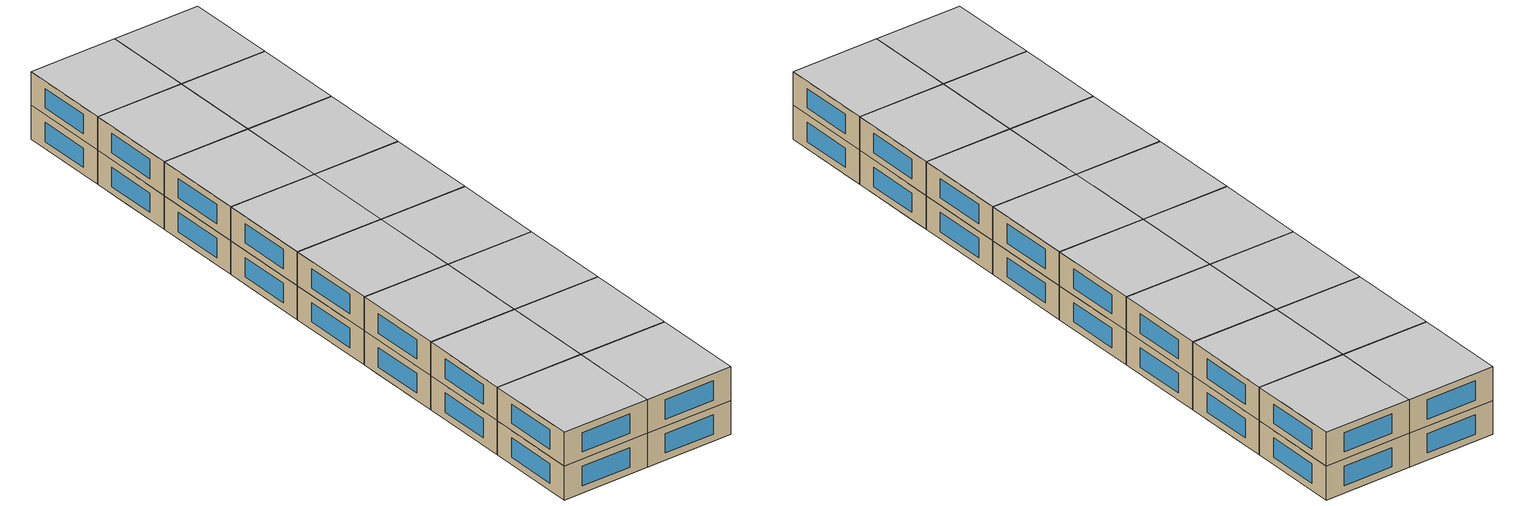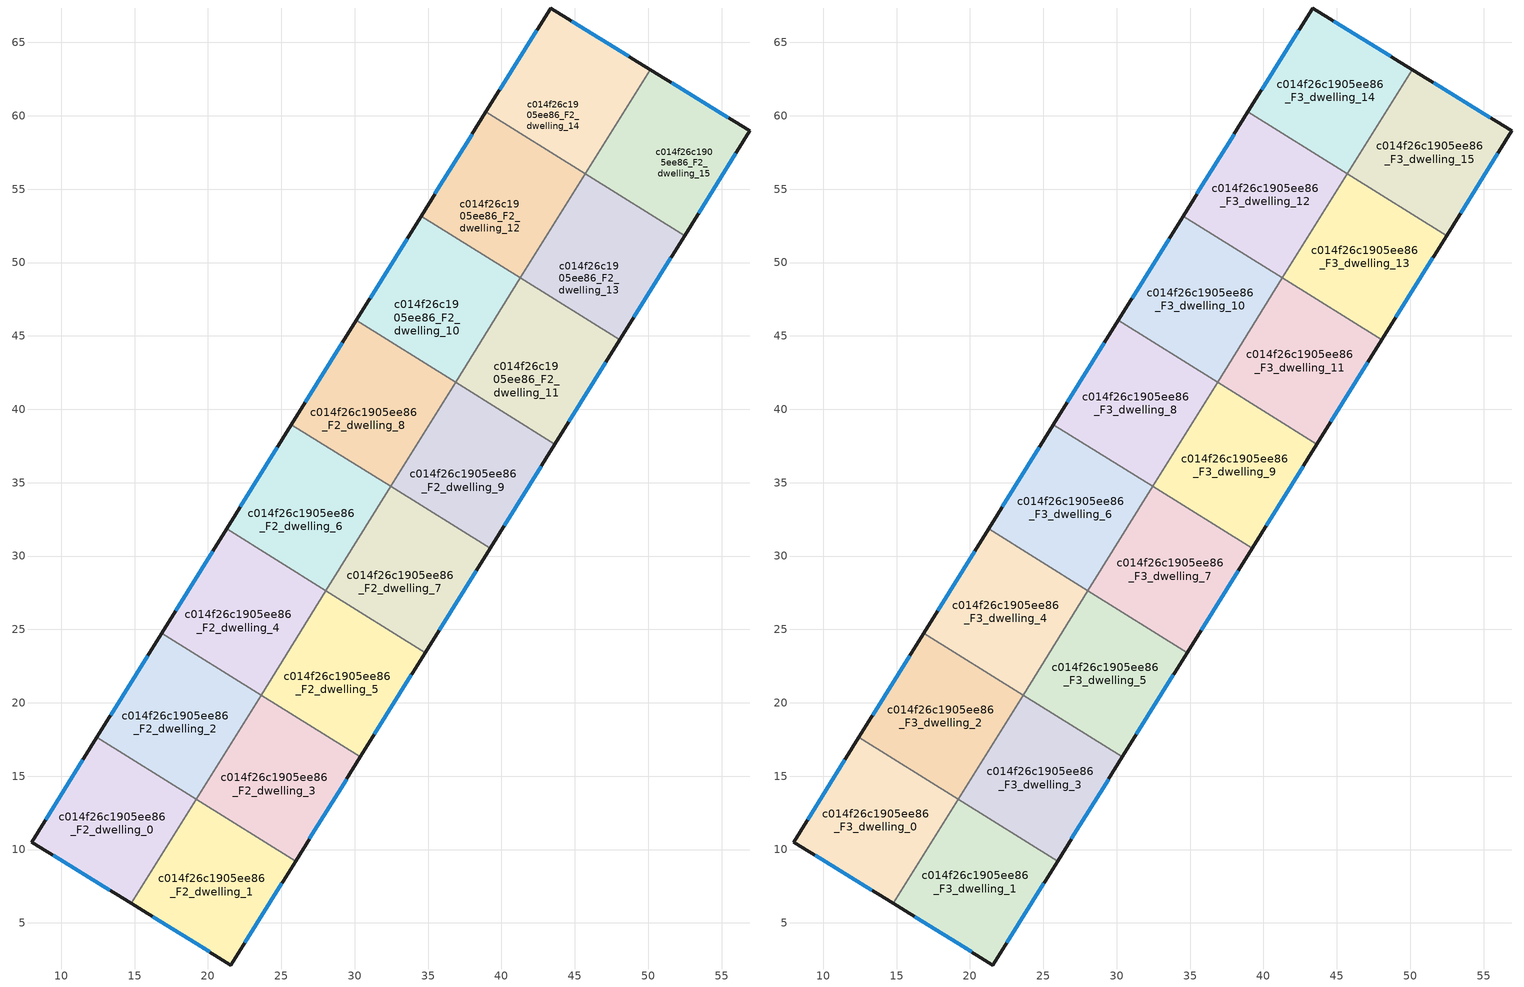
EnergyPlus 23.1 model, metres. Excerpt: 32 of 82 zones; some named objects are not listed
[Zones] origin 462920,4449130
c014f26c1905ee86_F2_dwelling_0
 floor to c014f26c1905ee86_F1_dwelling_0 (EU_floor_Construction): 18.93,13.01 14.77,6.33 7.99,10.51 12.17,17.22 z6
 floor to c014f26c1905ee86_F1_dwelling_2 (EU_floor_Construction): 19.19,13.43 18.93,13.01 12.17,17.22 12.43,17.64 z6
 wall outside (EU_wall_Construction): 12.43,17.64 7.99,10.51 14.77,6.33 z6:9
 wall to c014f26c1905ee86_F2_dwelling_1 (EU_wall_Construction): 14.77,6.33 19.19,13.43 z6:9
 wall to c014f26c1905ee86_F2_dwelling_2 (EU_wall_Construction): 19.19,13.43 12.43,17.64 z6:9
 window (EU_Window_Construction): 9.44,9.61 13.32,7.22 / 11.48,16.11 8.94,12.04 z6.64:8.36
c014f26c1905ee86_F2_dwelling_1
 floor to c014f26c1905ee86_F1_dwelling_1 (EU_floor_Construction): 25.71,8.79 21.56,2.13 14.77,6.33 18.93,13.01 z6
 floor to c014f26c1905ee86_F1_dwelling_3 (EU_floor_Construction): 25.97,9.21 25.71,8.79 18.94,13.01 19.2,13.42 z6
 wall outside (EU_wall_Construction): 14.77,6.33 21.56,2.13 25.97,9.21 z6:9
 wall to c014f26c1905ee86_F2_dwelling_3 (EU_wall_Construction): 25.97,9.21 19.2,13.42 z6:9
 wall to c014f26c1905ee86_F2_dwelling_2 (EU_wall_Construction): 19.2,13.43 19.19,13.43 z6:9
 window (EU_Window_Construction): 16.22,5.43 20.11,3.03 / 22.51,3.65 25.03,7.7 z6.64:8.36
c014f26c1905ee86_F2_dwelling_10
 floor to c014f26c1905ee86_F1_dwelling_12 (EU_floor_Construction): 41.3,48.95 39.74,46.44 32.97,50.65 34.53,53.16 z6
 floor adiabatic (EU_floor_Construction): 41.3,48.95 36.88,41.84 30.11,46.05 32.97,50.65 39.74,46.44 z6
 wall outside (EU_wall_Construction): 34.53,53.16 30.11,46.05 z6:9
 wall to c014f26c1905ee86_F2_dwelling_8 (EU_wall_Construction): 30.11,46.05 36.88,41.84 z6:9
 wall to c014f26c1905ee86_F2_dwelling_12 (EU_wall_Construction): 41.3,48.95 34.53,53.16 z6:9
 wall to c014f26c1905ee86_F2_dwelling_11 (EU_wall_Construction): 36.88,41.84 41.3,48.95 z6:9
 window (EU_Window_Construction): 33.58,51.64 31.05,47.58 z6.64:8.36
c014f26c1905ee86_F2_dwelling_11
 floor to c014f26c1905ee86_F1_dwelling_11 (EU_floor_Construction): 46.51,42.23 43.65,37.63 36.88,41.84 39.74,46.44 z6
 floor to c014f26c1905ee86_F1_dwelling_13 (EU_floor_Construction): 48.07,44.73 46.51,42.23 39.74,46.44 41.3,48.95 z6
 wall outside (EU_wall_Construction): 43.65,37.63 48.07,44.73 z6:9
 wall to c014f26c1905ee86_F2_dwelling_9 (EU_wall_Construction): 36.88,41.84 43.65,37.63 z6:9
 wall to c014f26c1905ee86_F2_dwelling_13 (EU_wall_Construction): 48.07,44.73 41.3,48.95 z6:9
 window (EU_Window_Construction): 44.59,39.15 47.12,43.21 z6.64:8.36
c014f26c1905ee86_F2_dwelling_12
 floor to c014f26c1905ee86_F1_dwelling_12 (EU_floor_Construction): 43.9,53.13 41.3,48.95 34.53,53.16 37.13,57.34 z6
 floor to c014f26c1905ee86_F1_dwelling_14 (EU_floor_Construction): 45.72,56.05 43.9,53.13 37.13,57.34 38.95,60.26 z6
 wall outside (EU_wall_Construction): 38.95,60.26 34.53,53.16 z6:9
 wall to c014f26c1905ee86_F2_dwelling_13 (EU_wall_Construction): 41.3,48.95 45.72,56.05 z6:9
 wall to c014f26c1905ee86_F2_dwelling_14 (EU_wall_Construction): 45.72,56.05 38.95,60.26 z6:9
 window (EU_Window_Construction): 38,58.74 35.47,54.68 z6.64:8.36
c014f26c1905ee86_F2_dwelling_13
 floor to c014f26c1905ee86_F1_dwelling_13 (EU_floor_Construction): 50.67,48.91 48.07,44.73 41.3,48.95 43.9,53.12 z6
 floor to c014f26c1905ee86_F1_dwelling_15 (EU_floor_Construction): 47.98,54.64 46.16,51.72 43.9,53.12 45.72,56.05 45.73,56.04 z6
 floor to c014f26c1905ee86_F1_dwelling_16 (EU_floor_Construction): 52.49,51.84 50.67,48.91 46.16,51.72 47.98,54.64 z6
 wall outside (EU_wall_Construction): 48.07,44.73 52.49,51.84 z6:9
 wall to c014f26c1905ee86_F2_dwelling_15 (EU_wall_Construction): 52.49,51.84 45.73,56.04 z6:9
 wall to c014f26c1905ee86_F2_dwelling_14 (EU_wall_Construction): 45.73,56.04 45.72,56.05 z6:9
 window (EU_Window_Construction): 49.01,46.26 51.54,50.32 z6.64:8.36
c014f26c1905ee86_F2_dwelling_14
 floor to c014f26c1905ee86_F1_dwelling_15 (EU_floor_Construction): 50.15,63.15 45.73,56.04 45.72,56.05 48.06,59.81 41.28,64.02 43.35,67.34 z6
 floor adiabatic (EU_floor_Construction): 48.06,59.81 45.72,56.05 45.73,56.04 38.95,60.26 41.28,64.02 z6
 wall outside (EU_wall_Construction): 50.15,63.15 43.35,67.34 38.95,60.26 z6:9
 wall to c014f26c1905ee86_F2_dwelling_15 (EU_wall_Construction): 45.73,56.04 50.15,63.15 z6:9
 window (EU_Window_Construction): 48.69,64.05 44.81,66.45 / 42.41,65.83 39.89,61.78 z6.64:8.36
c014f26c1905ee86_F2_dwelling_15
 floor to c014f26c1905ee86_F1_dwelling_15 (EU_floor_Construction): 52.4,61.75 47.98,54.64 45.73,56.04 50.15,63.15 z6
 floor to c014f26c1905ee86_F1_dwelling_16 (EU_floor_Construction): 56.92,58.96 52.49,51.84 47.98,54.64 52.4,61.75 z6
 wall outside (EU_wall_Construction): 52.49,51.84 56.92,58.96 50.15,63.15 z6:9
 window (EU_Window_Construction): 55.47,59.86 51.6,62.25 / 53.44,53.36 55.97,57.44 z6.64:8.36
c014f26c1905ee86_F2_dwelling_2
 floor to c014f26c1905ee86_F1_dwelling_2 (EU_floor_Construction): 23.1,19.69 19.2,13.42 12.43,17.64 16.33,23.91 z6
 floor to c014f26c1905ee86_F1_dwelling_4 (EU_floor_Construction): 23.62,20.53 23.1,19.69 16.33,23.91 16.85,24.74 z6
 wall outside (EU_wall_Construction): 16.85,24.74 12.43,17.64 z6:9
 wall to c014f26c1905ee86_F2_dwelling_4 (EU_wall_Construction): 23.62,20.53 16.85,24.74 z6:9
 wall to c014f26c1905ee86_F2_dwelling_3 (EU_wall_Construction): 19.2,13.42 23.62,20.53 z6:9
 window (EU_Window_Construction): 15.9,23.22 13.37,19.16 z6.64:8.36
c014f26c1905ee86_F2_dwelling_3
 floor to c014f26c1905ee86_F1_dwelling_5 (EU_floor_Construction): 30.39,16.32 29.87,15.48 23.1,19.69 23.62,20.53 z6
 floor adiabatic (EU_floor_Construction): 29.87,15.48 25.97,9.21 19.2,13.42 23.1,19.69 z6
 wall outside (EU_wall_Construction): 25.97,9.21 30.39,16.32 z6:9
 wall to c014f26c1905ee86_F2_dwelling_5 (EU_wall_Construction): 30.39,16.32 23.62,20.53 z6:9
 window (EU_Window_Construction): 26.92,10.73 29.44,14.79 z6.64:8.36
c014f26c1905ee86_F2_dwelling_4
 floor to c014f26c1905ee86_F1_dwelling_4 (EU_floor_Construction): 27.26,26.38 23.62,20.53 16.85,24.74 20.49,30.59 z6
 floor to c014f26c1905ee86_F1_dwelling_6 (EU_floor_Construction): 28.04,27.63 27.26,26.38 20.49,30.59 21.27,31.85 z6
 wall outside (EU_wall_Construction): 21.27,31.85 16.85,24.74 z6:9
 wall to c014f26c1905ee86_F2_dwelling_6 (EU_wall_Construction): 28.04,27.63 21.27,31.85 z6:9
 wall to c014f26c1905ee86_F2_dwelling_5 (EU_wall_Construction): 23.62,20.53 28.04,27.63 z6:9
 window (EU_Window_Construction): 20.32,30.32 17.79,26.26 z6.64:8.36
c014f26c1905ee86_F2_dwelling_5
 floor to c014f26c1905ee86_F1_dwelling_5 (EU_floor_Construction): 34.03,22.17 30.39,16.32 23.62,20.53 27.26,26.38 z6
 floor to c014f26c1905ee86_F1_dwelling_7 (EU_floor_Construction): 34.81,23.42 34.03,22.17 27.26,26.38 28.04,27.63 z6
 wall outside (EU_wall_Construction): 30.39,16.32 34.81,23.42 z6:9
 wall to c014f26c1905ee86_F2_dwelling_7 (EU_wall_Construction): 34.81,23.42 28.04,27.63 z6:9
 window (EU_Window_Construction): 31.34,17.84 33.86,21.9 z6.64:8.36
c014f26c1905ee86_F2_dwelling_6
 floor to c014f26c1905ee86_F1_dwelling_6 (EU_floor_Construction): 31.42,33.07 28.04,27.63 21.27,31.85 24.65,37.28 z6
 floor to c014f26c1905ee86_F1_dwelling_8 (EU_floor_Construction): 32.46,34.74 31.42,33.07 24.65,37.28 25.69,38.95 z6
 wall outside (EU_wall_Construction): 25.69,38.95 21.27,31.85 z6:9
 wall to c014f26c1905ee86_F2_dwelling_8 (EU_wall_Construction): 32.46,34.74 25.69,38.95 z6:9
 wall to c014f26c1905ee86_F2_dwelling_7 (EU_wall_Construction): 28.04,27.63 32.46,34.74 z6:9
 window (EU_Window_Construction): 24.74,37.43 22.21,33.37 z6.64:8.36
c014f26c1905ee86_F2_dwelling_7
 floor to c014f26c1905ee86_F1_dwelling_7 (EU_floor_Construction): 38.19,28.85 34.81,23.42 28.04,27.63 31.42,33.07 z6
 floor to c014f26c1905ee86_F1_dwelling_9 (EU_floor_Construction): 39.23,30.53 38.19,28.85 31.42,33.07 32.46,34.74 z6
 wall outside (EU_wall_Construction): 34.81,23.42 39.23,30.53 z6:9
 wall to c014f26c1905ee86_F2_dwelling_9 (EU_wall_Construction): 39.23,30.53 32.46,34.74 z6:9
 window (EU_Window_Construction): 35.75,24.94 38.28,29 z6.64:8.36
c014f26c1905ee86_F2_dwelling_8
 floor to c014f26c1905ee86_F1_dwelling_10 (EU_floor_Construction): 36.88,41.84 35.58,39.75 28.81,43.96 30.11,46.05 z6
 floor adiabatic (EU_floor_Construction): 35.58,39.75 32.46,34.74 25.69,38.95 28.81,43.96 z6
 wall outside (EU_wall_Construction): 30.11,46.05 25.69,38.95 z6:9
 wall to c014f26c1905ee86_F2_dwelling_9 (EU_wall_Construction): 32.46,34.74 36.88,41.84 z6:9
 window (EU_Window_Construction): 29.16,44.53 26.63,40.47 z6.64:8.36
c014f26c1905ee86_F2_dwelling_9
 floor to c014f26c1905ee86_F1_dwelling_9 (EU_floor_Construction): 42.35,35.54 39.23,30.53 32.46,34.74 35.58,39.75 z6
 floor to c014f26c1905ee86_F1_dwelling_11 (EU_floor_Construction): 43.65,37.63 42.35,35.54 35.58,39.75 36.88,41.84 z6
 wall outside (EU_wall_Construction): 39.23,30.53 43.65,37.63 z6:9
 window (EU_Window_Construction): 40.17,32.05 42.7,36.11 z6.64:8.36
c014f26c1905ee86_F3_dwelling_0
 floor to c014f26c1905ee86_F2_dwelling_0 (EU_floor_Construction): 19.19,13.43 14.77,6.33 7.99,10.51 12.43,17.64 z9
 wall outside (EU_wall_Construction): 12.43,17.64 7.99,10.51 14.77,6.33 z9:12
 wall to c014f26c1905ee86_F3_dwelling_1 (EU_wall_Construction): 14.77,6.33 19.19,13.43 z9:12
 wall to c014f26c1905ee86_F3_dwelling_2 (EU_wall_Construction): 19.19,13.43 12.43,17.64 z9:12
 window (EU_Window_Construction): 9.44,9.61 13.32,7.22 / 11.48,16.11 8.94,12.04 z9.64:11.36
 ceiling to c014f26c1905ee86_F4_dwelling_0 (EU_floor_Construction): 14.77,6.33 19.19,13.43 12.43,17.64 7.99,10.51 z12
c014f26c1905ee86_F3_dwelling_1
 floor to c014f26c1905ee86_F2_dwelling_1 (EU_floor_Construction): 25.97,9.21 21.56,2.13 14.77,6.33 19.19,13.43 z9
 wall outside (EU_wall_Construction): 14.77,6.33 21.56,2.13 25.97,9.21 z9:12
 wall to c014f26c1905ee86_F3_dwelling_3 (EU_wall_Construction): 25.97,9.21 19.2,13.42 z9:12
 wall to c014f26c1905ee86_F3_dwelling_2 (EU_wall_Construction): 19.2,13.43 19.19,13.43 z9:12
 window (EU_Window_Construction): 16.22,5.43 20.11,3.03 / 22.51,3.65 25.03,7.7 z9.64:11.36
 ceiling to c014f26c1905ee86_F4_dwelling_1 (EU_floor_Construction): 21.56,2.13 25.97,9.21 19.19,13.43 14.77,6.33 z12
c014f26c1905ee86_F3_dwelling_10
 floor to c014f26c1905ee86_F2_dwelling_10 (EU_floor_Construction): 41.3,48.95 36.88,41.84 30.11,46.05 34.53,53.16 z9
 wall outside (EU_wall_Construction): 34.53,53.16 30.11,46.05 z9:12
 wall to c014f26c1905ee86_F3_dwelling_8 (EU_wall_Construction): 30.11,46.05 36.88,41.84 z9:12
 wall to c014f26c1905ee86_F3_dwelling_12 (EU_wall_Construction): 41.3,48.95 34.53,53.16 z9:12
 wall to c014f26c1905ee86_F3_dwelling_11 (EU_wall_Construction): 36.88,41.84 41.3,48.95 z9:12
 window (EU_Window_Construction): 33.58,51.64 31.05,47.58 z9.64:11.36
 ceiling to c014f26c1905ee86_F4_dwelling_10 (EU_floor_Construction): 36.88,41.84 41.3,48.95 34.53,53.16 30.11,46.05 z12
c014f26c1905ee86_F3_dwelling_11
 floor to c014f26c1905ee86_F2_dwelling_11 (EU_floor_Construction): 48.07,44.73 43.65,37.63 36.88,41.84 41.3,48.95 z9
 wall outside (EU_wall_Construction): 43.65,37.63 48.07,44.73 z9:12
 wall to c014f26c1905ee86_F3_dwelling_9 (EU_wall_Construction): 36.88,41.84 43.65,37.63 z9:12
 wall to c014f26c1905ee86_F3_dwelling_13 (EU_wall_Construction): 48.07,44.73 41.3,48.95 z9:12
 window (EU_Window_Construction): 44.59,39.15 47.12,43.21 z9.64:11.36
 ceiling to c014f26c1905ee86_F4_dwelling_11 (EU_floor_Construction): 43.65,37.63 48.07,44.73 41.3,48.95 36.88,41.84 z12
c014f26c1905ee86_F3_dwelling_12
 floor to c014f26c1905ee86_F2_dwelling_12 (EU_floor_Construction): 45.72,56.05 41.3,48.95 34.53,53.16 38.95,60.26 z9
 wall outside (EU_wall_Construction): 38.95,60.26 34.53,53.16 z9:12
 wall to c014f26c1905ee86_F3_dwelling_13 (EU_wall_Construction): 41.3,48.95 45.72,56.05 z9:12
 wall to c014f26c1905ee86_F3_dwelling_14 (EU_wall_Construction): 45.72,56.05 38.95,60.26 z9:12
 window (EU_Window_Construction): 38,58.74 35.47,54.68 z9.64:11.36
 ceiling to c014f26c1905ee86_F4_dwelling_12 (EU_floor_Construction): 41.3,48.95 45.72,56.05 38.95,60.26 34.53,53.16 z12
c014f26c1905ee86_F3_dwelling_13
 floor to c014f26c1905ee86_F2_dwelling_13 (EU_floor_Construction): 52.49,51.84 48.07,44.73 41.3,48.95 45.72,56.05 z9
 wall outside (EU_wall_Construction): 48.07,44.73 52.49,51.84 z9:12
 wall to c014f26c1905ee86_F3_dwelling_15 (EU_wall_Construction): 52.49,51.84 45.73,56.04 z9:12
 wall to c014f26c1905ee86_F3_dwelling_14 (EU_wall_Construction): 45.73,56.04 45.72,56.05 z9:12
 window (EU_Window_Construction): 49.01,46.26 51.54,50.32 z9.64:11.36
 ceiling to c014f26c1905ee86_F4_dwelling_13 (EU_floor_Construction): 48.07,44.73 52.49,51.84 45.72,56.05 41.3,48.95 z12
c014f26c1905ee86_F3_dwelling_14
 floor to c014f26c1905ee86_F2_dwelling_14 (EU_floor_Construction): 50.15,63.15 45.73,56.04 38.95,60.26 43.35,67.34 z9
 wall outside (EU_wall_Construction): 50.15,63.15 43.35,67.34 38.95,60.26 z9:12
 wall to c014f26c1905ee86_F3_dwelling_15 (EU_wall_Construction): 45.73,56.04 50.15,63.15 z9:12
 window (EU_Window_Construction): 48.69,64.05 44.81,66.45 / 42.41,65.83 39.89,61.78 z9.64:11.36
 ceiling to c014f26c1905ee86_F4_dwelling_14 (EU_floor_Construction): 45.73,56.04 50.15,63.15 43.35,67.34 38.95,60.26 z12
c014f26c1905ee86_F3_dwelling_15
 floor to c014f26c1905ee86_F2_dwelling_15 (EU_floor_Construction): 56.92,58.96 52.49,51.84 45.73,56.04 50.15,63.15 z9
 wall outside (EU_wall_Construction): 52.49,51.84 56.92,58.96 50.15,63.15 z9:12
 window (EU_Window_Construction): 55.47,59.86 51.6,62.25 / 53.44,53.36 55.97,57.44 z9.64:11.36
 ceiling to c014f26c1905ee86_F4_dwelling_15 (EU_floor_Construction): 52.49,51.84 56.92,58.96 50.15,63.15 45.73,56.04 z12
c014f26c1905ee86_F3_dwelling_2
 floor to c014f26c1905ee86_F2_dwelling_2 (EU_floor_Construction): 23.62,20.53 19.2,13.42 12.43,17.64 16.85,24.74 z9
 wall outside (EU_wall_Construction): 16.85,24.74 12.43,17.64 z9:12
 wall to c014f26c1905ee86_F3_dwelling_4 (EU_wall_Construction): 23.62,20.53 16.85,24.74 z9:12
 wall to c014f26c1905ee86_F3_dwelling_3 (EU_wall_Construction): 19.2,13.42 23.62,20.53 z9:12
 window (EU_Window_Construction): 15.9,23.22 13.37,19.16 z9.64:11.36
 ceiling to c014f26c1905ee86_F4_dwelling_2 (EU_floor_Construction): 19.2,13.42 23.62,20.53 16.85,24.74 12.43,17.64 z12
c014f26c1905ee86_F3_dwelling_3
 floor to c014f26c1905ee86_F2_dwelling_3 (EU_floor_Construction): 30.39,16.32 25.97,9.21 19.2,13.42 23.62,20.53 z9
 wall outside (EU_wall_Construction): 25.97,9.21 30.39,16.32 z9:12
 wall to c014f26c1905ee86_F3_dwelling_5 (EU_wall_Construction): 30.39,16.32 23.62,20.53 z9:12
 window (EU_Window_Construction): 26.92,10.73 29.44,14.79 z9.64:11.36
 ceiling to c014f26c1905ee86_F4_dwelling_3 (EU_floor_Construction): 25.97,9.21 30.39,16.32 23.62,20.53 19.2,13.42 z12
c014f26c1905ee86_F3_dwelling_4
 floor to c014f26c1905ee86_F2_dwelling_4 (EU_floor_Construction): 28.04,27.63 23.62,20.53 16.85,24.74 21.27,31.85 z9
 wall outside (EU_wall_Construction): 21.27,31.85 16.85,24.74 z9:12
 wall to c014f26c1905ee86_F3_dwelling_6 (EU_wall_Construction): 28.04,27.63 21.27,31.85 z9:12
 wall to c014f26c1905ee86_F3_dwelling_5 (EU_wall_Construction): 23.62,20.53 28.04,27.63 z9:12
 window (EU_Window_Construction): 20.32,30.32 17.79,26.26 z9.64:11.36
 ceiling to c014f26c1905ee86_F4_dwelling_4 (EU_floor_Construction): 23.62,20.53 28.04,27.63 21.27,31.85 16.85,24.74 z12
c014f26c1905ee86_F3_dwelling_5
 floor to c014f26c1905ee86_F2_dwelling_5 (EU_floor_Construction): 34.81,23.42 30.39,16.32 23.62,20.53 28.04,27.63 z9
 wall outside (EU_wall_Construction): 30.39,16.32 34.81,23.42 z9:12
 wall to c014f26c1905ee86_F3_dwelling_7 (EU_wall_Construction): 34.81,23.42 28.04,27.63 z9:12
 window (EU_Window_Construction): 31.34,17.84 33.86,21.9 z9.64:11.36
 ceiling to c014f26c1905ee86_F4_dwelling_5 (EU_floor_Construction): 30.39,16.32 34.81,23.42 28.04,27.63 23.62,20.53 z12
c014f26c1905ee86_F3_dwelling_6
 floor to c014f26c1905ee86_F2_dwelling_6 (EU_floor_Construction): 32.46,34.74 28.04,27.63 21.27,31.85 25.69,38.95 z9
 wall outside (EU_wall_Construction): 25.69,38.95 21.27,31.85 z9:12
 wall to c014f26c1905ee86_F3_dwelling_8 (EU_wall_Construction): 32.46,34.74 25.69,38.95 z9:12
 wall to c014f26c1905ee86_F3_dwelling_7 (EU_wall_Construction): 28.04,27.63 32.46,34.74 z9:12
 window (EU_Window_Construction): 24.74,37.43 22.21,33.37 z9.64:11.36
 ceiling to c014f26c1905ee86_F4_dwelling_6 (EU_floor_Construction): 28.04,27.63 32.46,34.74 25.69,38.95 21.27,31.85 z12
c014f26c1905ee86_F3_dwelling_7
 floor to c014f26c1905ee86_F2_dwelling_7 (EU_floor_Construction): 39.23,30.53 34.81,23.42 28.04,27.63 32.46,34.74 z9
 wall outside (EU_wall_Construction): 34.81,23.42 39.23,30.53 z9:12
 wall to c014f26c1905ee86_F3_dwelling_9 (EU_wall_Construction): 39.23,30.53 32.46,34.74 z9:12
 window (EU_Window_Construction): 35.75,24.94 38.28,29 z9.64:11.36
 ceiling to c014f26c1905ee86_F4_dwelling_7 (EU_floor_Construction): 34.81,23.42 39.23,30.53 32.46,34.74 28.04,27.63 z12
c014f26c1905ee86_F3_dwelling_8
 floor to c014f26c1905ee86_F2_dwelling_8 (EU_floor_Construction): 36.88,41.84 32.46,34.74 25.69,38.95 30.11,46.05 z9
 wall outside (EU_wall_Construction): 30.11,46.05 25.69,38.95 z9:12
 wall to c014f26c1905ee86_F3_dwelling_9 (EU_wall_Construction): 32.46,34.74 36.88,41.84 z9:12
 window (EU_Window_Construction): 29.16,44.53 26.63,40.47 z9.64:11.36
 ceiling to c014f26c1905ee86_F4_dwelling_8 (EU_floor_Construction): 32.46,34.74 36.88,41.84 30.11,46.05 25.69,38.95 z12
c014f26c1905ee86_F3_dwelling_9
 floor to c014f26c1905ee86_F2_dwelling_9 (EU_floor_Construction): 43.65,37.63 39.23,30.53 32.46,34.74 36.88,41.84 z9
 wall outside (EU_wall_Construction): 39.23,30.53 43.65,37.63 z9:12
 window (EU_Window_Construction): 40.17,32.05 42.7,36.11 z9.64:11.36
 ceiling to c014f26c1905ee86_F4_dwelling_9 (EU_floor_Construction): 39.23,30.53 43.65,37.63 36.88,41.84 32.46,34.74 z12
[Building]
EU S2 Campaign: North Axis=0; Terrain=City; Solar Distribution=FullExterior
[Site:Location]
Yerevan-Zvartnots.Intl.AP: Latitude=40.15; Longitude=44.383; Time Zone=4; Elevation=854
[SizingPeriod:WeatherFileDays]
AnnualSizingPeriod: Begin Month=1; Begin Day of Month=1; End Month=12; End Day of Month=31; Day of Week for Start Day=Monday; Use Weather File Daylight Saving Period=No; Use Weather File Rain and Snow Indicators=No
[MATERIAL]
EU_InternalMass_Material: Roughness=MediumRough; Thickness=0.1; Conductivity=1; Density=1800; Specific Heat=900; Thermal Absorptance=0.9; Solar Absorptance=0.7; Visible Absorptance=0.7
[MATERIAL:NOMASS] Roughness=MediumRough; Thermal Absorptance=0.9; Solar Absorptance=0.7; Visible Absorptance=0.7
Name | Thermal Resistance
EU_wall_NoMass | 1.05043
EU_floor_NoMass | 0.478065
[WINDOWMATERIAL:SIMPLEGLAZINGSYSTEM]
EU_Window_SimpleGlazing: UFactor=2.5566; Solar Heat Gain Coefficient=0.75; Visible Transmittance=0.75
[CONSTRUCTION]
EU_wall_Construction: EU_wall_NoMass
EU_floor_Construction: EU_floor_NoMass
EU_Window_Construction: EU_Window_SimpleGlazing
EU_InternalMass_Construction: EU_InternalMass_Material
[ZONE] Type=1; Multiplier=1; Ceiling Height=autocalculate; Floor Area=autocalculate; Part of Total Floor Area=Yes
Name | Volume
c014f26c1905ee86_F2_dwelling_0; c014f26c1905ee86_F3_dwelling_0; c014f26c1905ee86_F2_dwelling_11; c014f26c1905ee86_F3_dwelling_11; c014f26c1905ee86_F2_dwelling_5; c014f26c1905ee86_F3_dwelling_5 | 200.176
c014f26c1905ee86_F2_dwelling_1; c014f26c1905ee86_F3_dwelling_1 | 200.169
c014f26c1905ee86_F2_dwelling_10; c014f26c1905ee86_F3_dwelling_10 | 200.159
c014f26c1905ee86_F2_dwelling_12; c014f26c1905ee86_F3_dwelling_12; c014f26c1905ee86_F2_dwelling_6; c014f26c1905ee86_F3_dwelling_6 | 200.171
c014f26c1905ee86_F2_dwelling_13; c014f26c1905ee86_F3_dwelling_13 | 200.193
c014f26c1905ee86_F2_dwelling_14; c014f26c1905ee86_F3_dwelling_14 | 200.156
c014f26c1905ee86_F2_dwelling_15; c014f26c1905ee86_F3_dwelling_15 | 200.164
c014f26c1905ee86_F2_dwelling_2; c014f26c1905ee86_F3_dwelling_2 | 200.138
c014f26c1905ee86_F2_dwelling_3; c014f26c1905ee86_F3_dwelling_3; c014f26c1905ee86_F2_dwelling_7; c014f26c1905ee86_F3_dwelling_7 | 200.172
c014f26c1905ee86_F2_dwelling_4; c014f26c1905ee86_F3_dwelling_4; c014f26c1905ee86_F2_dwelling_8; c014f26c1905ee86_F3_dwelling_8 | 200.155
c014f26c1905ee86_F2_dwelling_9; c014f26c1905ee86_F3_dwelling_9 | 200.168
[INTERNALMASS] Construction=EU_InternalMass_Construction
Name | Zone or ZoneList | Surface Area
c014f26c1905ee86_F2_dwelling_0_EU_InternalMass | c014f26c1905ee86_F2_dwelling_0 | 66.7329
c014f26c1905ee86_F2_dwelling_1_EU_InternalMass | c014f26c1905ee86_F2_dwelling_1 | 66.7178
c014f26c1905ee86_F2_dwelling_2_EU_InternalMass | c014f26c1905ee86_F2_dwelling_2 | 66.7126
c014f26c1905ee86_F2_dwelling_3_EU_InternalMass | c014f26c1905ee86_F2_dwelling_3 | 66.7241
c014f26c1905ee86_F2_dwelling_4_EU_InternalMass | c014f26c1905ee86_F2_dwelling_4 | 66.721
c014f26c1905ee86_F2_dwelling_5_EU_InternalMass | c014f26c1905ee86_F2_dwelling_5 | 66.7259
c014f26c1905ee86_F2_dwelling_6_EU_InternalMass | c014f26c1905ee86_F2_dwelling_6 | 66.7238
c014f26c1905ee86_F2_dwelling_7_EU_InternalMass | c014f26c1905ee86_F2_dwelling_7 | 66.7238
c014f26c1905ee86_F2_dwelling_8_EU_InternalMass | c014f26c1905ee86_F2_dwelling_8 | 66.7182
c014f26c1905ee86_F2_dwelling_9_EU_InternalMass | c014f26c1905ee86_F2_dwelling_9 | 66.7226
c014f26c1905ee86_F2_dwelling_10_EU_InternalMass | c014f26c1905ee86_F2_dwelling_10 | 66.7203
c014f26c1905ee86_F2_dwelling_11_EU_InternalMass | c014f26c1905ee86_F2_dwelling_11 | 66.7264
c014f26c1905ee86_F2_dwelling_12_EU_InternalMass | c014f26c1905ee86_F2_dwelling_12 | 66.7238
c014f26c1905ee86_F2_dwelling_13_EU_InternalMass | c014f26c1905ee86_F2_dwelling_13 | 66.7309
c014f26c1905ee86_F2_dwelling_14_EU_InternalMass | c014f26c1905ee86_F2_dwelling_14 | 66.7181
c014f26c1905ee86_F2_dwelling_15_EU_InternalMass | c014f26c1905ee86_F2_dwelling_15 | 66.719
c014f26c1905ee86_F3_dwelling_0_EU_InternalMass | c014f26c1905ee86_F3_dwelling_0 | 66.7329
c014f26c1905ee86_F3_dwelling_1_EU_InternalMass | c014f26c1905ee86_F3_dwelling_1 | 66.7178
c014f26c1905ee86_F3_dwelling_2_EU_InternalMass | c014f26c1905ee86_F3_dwelling_2 | 66.7126
c014f26c1905ee86_F3_dwelling_3_EU_InternalMass | c014f26c1905ee86_F3_dwelling_3 | 66.7241
c014f26c1905ee86_F3_dwelling_4_EU_InternalMass | c014f26c1905ee86_F3_dwelling_4 | 66.721
c014f26c1905ee86_F3_dwelling_5_EU_InternalMass | c014f26c1905ee86_F3_dwelling_5 | 66.7259
c014f26c1905ee86_F3_dwelling_6_EU_InternalMass | c014f26c1905ee86_F3_dwelling_6 | 66.7238
c014f26c1905ee86_F3_dwelling_7_EU_InternalMass | c014f26c1905ee86_F3_dwelling_7 | 66.7238
c014f26c1905ee86_F3_dwelling_8_EU_InternalMass | c014f26c1905ee86_F3_dwelling_8 | 66.7182
c014f26c1905ee86_F3_dwelling_9_EU_InternalMass | c014f26c1905ee86_F3_dwelling_9 | 66.7226
c014f26c1905ee86_F3_dwelling_10_EU_InternalMass | c014f26c1905ee86_F3_dwelling_10 | 66.7203
c014f26c1905ee86_F3_dwelling_11_EU_InternalMass | c014f26c1905ee86_F3_dwelling_11 | 66.7264
c014f26c1905ee86_F3_dwelling_12_EU_InternalMass | c014f26c1905ee86_F3_dwelling_12 | 66.7238
c014f26c1905ee86_F3_dwelling_13_EU_InternalMass | c014f26c1905ee86_F3_dwelling_13 | 66.7309
c014f26c1905ee86_F3_dwelling_14_EU_InternalMass | c014f26c1905ee86_F3_dwelling_14 | 66.7181
c014f26c1905ee86_F3_dwelling_15_EU_InternalMass | c014f26c1905ee86_F3_dwelling_15 | 66.719
[OTHEREQUIPMENT] Fuel Type=Electricity; Design Level Calculation Method=Watts/Area; Power per Zone Floor Area=1; Fraction Latent=0; Fraction Radiant=0; Fraction Lost=0; Carbon Dioxide Generation Rate=0; EndUse Subcategory=EU_Step8_InternalGains
Name | Zone or ZoneList or Space or SpaceList | Schedule
EU_Step8_InternalGain_c014f26c1905ee86_F2_dwelling_0_f000 | c014f26c1905ee86_F2_dwelling_0 | EU_Step8_GainSchedule_c014f26c1905ee86_F2_dwelling_0_f000
EU_Step8_InternalGain_c014f26c1905ee86_F2_dwelling_1_f000 | c014f26c1905ee86_F2_dwelling_1 | EU_Step8_GainSchedule_c014f26c1905ee86_F2_dwelling_1_f000
EU_Step8_InternalGain_c014f26c1905ee86_F2_dwelling_2_f000 | c014f26c1905ee86_F2_dwelling_2 | EU_Step8_GainSchedule_c014f26c1905ee86_F2_dwelling_2_f000
EU_Step8_InternalGain_c014f26c1905ee86_F2_dwelling_3_f000 | c014f26c1905ee86_F2_dwelling_3 | EU_Step8_GainSchedule_c014f26c1905ee86_F2_dwelling_3_f000
EU_Step8_InternalGain_c014f26c1905ee86_F2_dwelling_4_f000 | c014f26c1905ee86_F2_dwelling_4 | EU_Step8_GainSchedule_c014f26c1905ee86_F2_dwelling_4_f000
EU_Step8_InternalGain_c014f26c1905ee86_F2_dwelling_5_f000 | c014f26c1905ee86_F2_dwelling_5 | EU_Step8_GainSchedule_c014f26c1905ee86_F2_dwelling_5_f000
EU_Step8_InternalGain_c014f26c1905ee86_F2_dwelling_6_f000 | c014f26c1905ee86_F2_dwelling_6 | EU_Step8_GainSchedule_c014f26c1905ee86_F2_dwelling_6_f000
EU_Step8_InternalGain_c014f26c1905ee86_F2_dwelling_7_f000 | c014f26c1905ee86_F2_dwelling_7 | EU_Step8_GainSchedule_c014f26c1905ee86_F2_dwelling_7_f000
EU_Step8_InternalGain_c014f26c1905ee86_F2_dwelling_8_f000 | c014f26c1905ee86_F2_dwelling_8 | EU_Step8_GainSchedule_c014f26c1905ee86_F2_dwelling_8_f000
EU_Step8_InternalGain_c014f26c1905ee86_F2_dwelling_9_f000 | c014f26c1905ee86_F2_dwelling_9 | EU_Step8_GainSchedule_c014f26c1905ee86_F2_dwelling_9_f000
EU_Step8_InternalGain_c014f26c1905ee86_F2_dwelling_10_f000 | c014f26c1905ee86_F2_dwelling_10 | EU_Step8_GainSchedule_c014f26c1905ee86_F2_dwelling_10_f000
EU_Step8_InternalGain_c014f26c1905ee86_F2_dwelling_11_f000 | c014f26c1905ee86_F2_dwelling_11 | EU_Step8_GainSchedule_c014f26c1905ee86_F2_dwelling_11_f000
EU_Step8_InternalGain_c014f26c1905ee86_F2_dwelling_12_f000 | c014f26c1905ee86_F2_dwelling_12 | EU_Step8_GainSchedule_c014f26c1905ee86_F2_dwelling_12_f000
EU_Step8_InternalGain_c014f26c1905ee86_F2_dwelling_13_f000 | c014f26c1905ee86_F2_dwelling_13 | EU_Step8_GainSchedule_c014f26c1905ee86_F2_dwelling_13_f000
EU_Step8_InternalGain_c014f26c1905ee86_F2_dwelling_14_f000 | c014f26c1905ee86_F2_dwelling_14 | EU_Step8_GainSchedule_c014f26c1905ee86_F2_dwelling_14_f000
EU_Step8_InternalGain_c014f26c1905ee86_F2_dwelling_15_f000 | c014f26c1905ee86_F2_dwelling_15 | EU_Step8_GainSchedule_c014f26c1905ee86_F2_dwelling_15_f000
EU_Step8_InternalGain_c014f26c1905ee86_F3_dwelling_0_f000 | c014f26c1905ee86_F3_dwelling_0 | EU_Step8_GainSchedule_c014f26c1905ee86_F3_dwelling_0_f000
EU_Step8_InternalGain_c014f26c1905ee86_F3_dwelling_1_f000 | c014f26c1905ee86_F3_dwelling_1 | EU_Step8_GainSchedule_c014f26c1905ee86_F3_dwelling_1_f000
EU_Step8_InternalGain_c014f26c1905ee86_F3_dwelling_2_f000 | c014f26c1905ee86_F3_dwelling_2 | EU_Step8_GainSchedule_c014f26c1905ee86_F3_dwelling_2_f000
EU_Step8_InternalGain_c014f26c1905ee86_F3_dwelling_3_f000 | c014f26c1905ee86_F3_dwelling_3 | EU_Step8_GainSchedule_c014f26c1905ee86_F3_dwelling_3_f000
EU_Step8_InternalGain_c014f26c1905ee86_F3_dwelling_4_f000 | c014f26c1905ee86_F3_dwelling_4 | EU_Step8_GainSchedule_c014f26c1905ee86_F3_dwelling_4_f000
EU_Step8_InternalGain_c014f26c1905ee86_F3_dwelling_5_f000 | c014f26c1905ee86_F3_dwelling_5 | EU_Step8_GainSchedule_c014f26c1905ee86_F3_dwelling_5_f000
EU_Step8_InternalGain_c014f26c1905ee86_F3_dwelling_6_f000 | c014f26c1905ee86_F3_dwelling_6 | EU_Step8_GainSchedule_c014f26c1905ee86_F3_dwelling_6_f000
EU_Step8_InternalGain_c014f26c1905ee86_F3_dwelling_7_f000 | c014f26c1905ee86_F3_dwelling_7 | EU_Step8_GainSchedule_c014f26c1905ee86_F3_dwelling_7_f000
EU_Step8_InternalGain_c014f26c1905ee86_F3_dwelling_8_f000 | c014f26c1905ee86_F3_dwelling_8 | EU_Step8_GainSchedule_c014f26c1905ee86_F3_dwelling_8_f000
EU_Step8_InternalGain_c014f26c1905ee86_F3_dwelling_9_f000 | c014f26c1905ee86_F3_dwelling_9 | EU_Step8_GainSchedule_c014f26c1905ee86_F3_dwelling_9_f000
EU_Step8_InternalGain_c014f26c1905ee86_F3_dwelling_10_f000 | c014f26c1905ee86_F3_dwelling_10 | EU_Step8_GainSchedule_c014f26c1905ee86_F3_dwelling_10_f000
EU_Step8_InternalGain_c014f26c1905ee86_F3_dwelling_11_f000 | c014f26c1905ee86_F3_dwelling_11 | EU_Step8_GainSchedule_c014f26c1905ee86_F3_dwelling_11_f000
EU_Step8_InternalGain_c014f26c1905ee86_F3_dwelling_12_f000 | c014f26c1905ee86_F3_dwelling_12 | EU_Step8_GainSchedule_c014f26c1905ee86_F3_dwelling_12_f000
EU_Step8_InternalGain_c014f26c1905ee86_F3_dwelling_13_f000 | c014f26c1905ee86_F3_dwelling_13 | EU_Step8_GainSchedule_c014f26c1905ee86_F3_dwelling_13_f000
EU_Step8_InternalGain_c014f26c1905ee86_F3_dwelling_14_f000 | c014f26c1905ee86_F3_dwelling_14 | EU_Step8_GainSchedule_c014f26c1905ee86_F3_dwelling_14_f000
EU_Step8_InternalGain_c014f26c1905ee86_F3_dwelling_15_f000 | c014f26c1905ee86_F3_dwelling_15 | EU_Step8_GainSchedule_c014f26c1905ee86_F3_dwelling_15_f000
[ZONEVENTILATION:DESIGNFLOWRATE] Schedule=EU_AlwaysOn; Design Flow Rate Calculation Method=AirChanges/Hour; Air Changes per Hour=0.557805; Ventilation Type=Natural; Fan Pressure Rise=0; Fan Total Efficiency=1; Constant Term Coefficient=1; Temperature Term Coefficient=0; Velocity Term Coefficient=0; Velocity Squared Term Coefficient=0; Minimum Indoor Temperature=-100; Maximum Indoor Temperature=100; Delta Temperature=-100; Minimum Outdoor Temperature=-100; Maximum Outdoor Temperature=100; Maximum Wind Speed=40
Name | Zone or ZoneList or Space or SpaceList
EU_ConstantAir_c014f26c1905ee86_F2_dwelling_0 | c014f26c1905ee86_F2_dwelling_0
EU_ConstantAir_c014f26c1905ee86_F2_dwelling_1 | c014f26c1905ee86_F2_dwelling_1
EU_ConstantAir_c014f26c1905ee86_F2_dwelling_2 | c014f26c1905ee86_F2_dwelling_2
EU_ConstantAir_c014f26c1905ee86_F2_dwelling_3 | c014f26c1905ee86_F2_dwelling_3
EU_ConstantAir_c014f26c1905ee86_F2_dwelling_4 | c014f26c1905ee86_F2_dwelling_4
EU_ConstantAir_c014f26c1905ee86_F2_dwelling_5 | c014f26c1905ee86_F2_dwelling_5
EU_ConstantAir_c014f26c1905ee86_F2_dwelling_6 | c014f26c1905ee86_F2_dwelling_6
EU_ConstantAir_c014f26c1905ee86_F2_dwelling_7 | c014f26c1905ee86_F2_dwelling_7
EU_ConstantAir_c014f26c1905ee86_F2_dwelling_8 | c014f26c1905ee86_F2_dwelling_8
EU_ConstantAir_c014f26c1905ee86_F2_dwelling_9 | c014f26c1905ee86_F2_dwelling_9
EU_ConstantAir_c014f26c1905ee86_F2_dwelling_10 | c014f26c1905ee86_F2_dwelling_10
EU_ConstantAir_c014f26c1905ee86_F2_dwelling_11 | c014f26c1905ee86_F2_dwelling_11
EU_ConstantAir_c014f26c1905ee86_F2_dwelling_12 | c014f26c1905ee86_F2_dwelling_12
EU_ConstantAir_c014f26c1905ee86_F2_dwelling_13 | c014f26c1905ee86_F2_dwelling_13
EU_ConstantAir_c014f26c1905ee86_F2_dwelling_14 | c014f26c1905ee86_F2_dwelling_14
EU_ConstantAir_c014f26c1905ee86_F2_dwelling_15 | c014f26c1905ee86_F2_dwelling_15
EU_ConstantAir_c014f26c1905ee86_F3_dwelling_0 | c014f26c1905ee86_F3_dwelling_0
EU_ConstantAir_c014f26c1905ee86_F3_dwelling_1 | c014f26c1905ee86_F3_dwelling_1
EU_ConstantAir_c014f26c1905ee86_F3_dwelling_2 | c014f26c1905ee86_F3_dwelling_2
EU_ConstantAir_c014f26c1905ee86_F3_dwelling_3 | c014f26c1905ee86_F3_dwelling_3
EU_ConstantAir_c014f26c1905ee86_F3_dwelling_4 | c014f26c1905ee86_F3_dwelling_4
EU_ConstantAir_c014f26c1905ee86_F3_dwelling_5 | c014f26c1905ee86_F3_dwelling_5
EU_ConstantAir_c014f26c1905ee86_F3_dwelling_6 | c014f26c1905ee86_F3_dwelling_6
EU_ConstantAir_c014f26c1905ee86_F3_dwelling_7 | c014f26c1905ee86_F3_dwelling_7
EU_ConstantAir_c014f26c1905ee86_F3_dwelling_8 | c014f26c1905ee86_F3_dwelling_8
EU_ConstantAir_c014f26c1905ee86_F3_dwelling_9 | c014f26c1905ee86_F3_dwelling_9
EU_ConstantAir_c014f26c1905ee86_F3_dwelling_10 | c014f26c1905ee86_F3_dwelling_10
EU_ConstantAir_c014f26c1905ee86_F3_dwelling_11 | c014f26c1905ee86_F3_dwelling_11
EU_ConstantAir_c014f26c1905ee86_F3_dwelling_12 | c014f26c1905ee86_F3_dwelling_12
EU_ConstantAir_c014f26c1905ee86_F3_dwelling_13 | c014f26c1905ee86_F3_dwelling_13
EU_ConstantAir_c014f26c1905ee86_F3_dwelling_14 | c014f26c1905ee86_F3_dwelling_14
EU_ConstantAir_c014f26c1905ee86_F3_dwelling_15 | c014f26c1905ee86_F3_dwelling_15
[HVACTEMPLATE:THERMOSTAT] Constant Heating Setpoint=20; Constant Cooling Setpoint=50
EU_HeatOnly_c014f26c1905ee86_F0_dwelling_0; EU_HeatOnly_c014f26c1905ee86_F0_dwelling_1; EU_HeatOnly_c014f26c1905ee86_F0_dwelling_2; EU_HeatOnly_c014f26c1905ee86_F0_dwelling_3; EU_HeatOnly_c014f26c1905ee86_F0_dwelling_4; EU_HeatOnly_c014f26c1905ee86_F0_dwelling_5; EU_HeatOnly_c014f26c1905ee86_F0_dwelling_6; EU_HeatOnly_c014f26c1905ee86_F0_dwelling_7; EU_HeatOnly_c014f26c1905ee86_F0_dwelling_8; EU_HeatOnly_c014f26c1905ee86_F0_dwelling_9; EU_HeatOnly_c014f26c1905ee86_F0_dwelling_10; EU_HeatOnly_c014f26c1905ee86_F0_dwelling_11; EU_HeatOnly_c014f26c1905ee86_F0_dwelling_12; EU_HeatOnly_c014f26c1905ee86_F0_dwelling_13; EU_HeatOnly_c014f26c1905ee86_F0_dwelling_14; EU_HeatOnly_c014f26c1905ee86_F0_dwelling_15; EU_HeatOnly_c014f26c1905ee86_F0_dwelling_16; EU_HeatOnly_c014f26c1905ee86_F1_dwelling_0; EU_HeatOnly_c014f26c1905ee86_F1_dwelling_1; EU_HeatOnly_c014f26c1905ee86_F1_dwelling_2; EU_HeatOnly_c014f26c1905ee86_F1_dwelling_3; EU_HeatOnly_c014f26c1905ee86_F1_dwelling_4; EU_HeatOnly_c014f26c1905ee86_F1_dwelling_5; EU_HeatOnly_c014f26c1905ee86_F1_dwelling_6; EU_HeatOnly_c014f26c1905ee86_F1_dwelling_7; EU_HeatOnly_c014f26c1905ee86_F1_dwelling_8
[HVACTEMPLATE:ZONE:IDEALLOADSAIRSYSTEM] System Availability Schedule=EU_AlwaysOn; Maximum Heating Supply Air Temperature=50; Minimum Cooling Supply Air Temperature=13; Maximum Heating Supply Air Humidity Ratio=0.0156; Minimum Cooling Supply Air Humidity Ratio=0.0077; Heating Limit=NoLimit; Cooling Limit=NoLimit; Heating Availability Schedule=EU_AlwaysOn; Cooling Availability Schedule=EU_CoolingOff; Dehumidification Control Type=ConstantSensibleHeatRatio; Cooling Sensible Heat Ratio=0.7; Dehumidification Setpoint=60; Humidification Control Type=None; Humidification Setpoint=30; Outdoor Air Method=None; Outdoor Air Flow Rate per Person=0.00944; Outdoor Air Flow Rate per Zone Floor Area=0; Outdoor Air Flow Rate per Zone=0; Demand Controlled Ventilation Type=None; Outdoor Air Economizer Type=NoEconomizer; Heat Recovery Type=None; Sensible Heat Recovery Effectiveness=0.7; Latent Heat Recovery Effectiveness=0.65
Name | Template Thermostat
c014f26c1905ee86_F2_dwelling_0 | EU_HeatOnly_c014f26c1905ee86_F2_dwelling_0
c014f26c1905ee86_F2_dwelling_1 | EU_HeatOnly_c014f26c1905ee86_F2_dwelling_1
c014f26c1905ee86_F2_dwelling_2 | EU_HeatOnly_c014f26c1905ee86_F2_dwelling_2
c014f26c1905ee86_F2_dwelling_3 | EU_HeatOnly_c014f26c1905ee86_F2_dwelling_3
c014f26c1905ee86_F2_dwelling_4 | EU_HeatOnly_c014f26c1905ee86_F2_dwelling_4
c014f26c1905ee86_F2_dwelling_5 | EU_HeatOnly_c014f26c1905ee86_F2_dwelling_5
c014f26c1905ee86_F2_dwelling_6 | EU_HeatOnly_c014f26c1905ee86_F2_dwelling_6
c014f26c1905ee86_F2_dwelling_7 | EU_HeatOnly_c014f26c1905ee86_F2_dwelling_7
c014f26c1905ee86_F2_dwelling_8 | EU_HeatOnly_c014f26c1905ee86_F2_dwelling_8
c014f26c1905ee86_F2_dwelling_9 | EU_HeatOnly_c014f26c1905ee86_F2_dwelling_9
c014f26c1905ee86_F2_dwelling_10 | EU_HeatOnly_c014f26c1905ee86_F2_dwelling_10
c014f26c1905ee86_F2_dwelling_11 | EU_HeatOnly_c014f26c1905ee86_F2_dwelling_11
c014f26c1905ee86_F2_dwelling_12 | EU_HeatOnly_c014f26c1905ee86_F2_dwelling_12
c014f26c1905ee86_F2_dwelling_13 | EU_HeatOnly_c014f26c1905ee86_F2_dwelling_13
c014f26c1905ee86_F2_dwelling_14 | EU_HeatOnly_c014f26c1905ee86_F2_dwelling_14
c014f26c1905ee86_F2_dwelling_15 | EU_HeatOnly_c014f26c1905ee86_F2_dwelling_15
c014f26c1905ee86_F3_dwelling_0 | EU_HeatOnly_c014f26c1905ee86_F3_dwelling_0
c014f26c1905ee86_F3_dwelling_1 | EU_HeatOnly_c014f26c1905ee86_F3_dwelling_1
c014f26c1905ee86_F3_dwelling_2 | EU_HeatOnly_c014f26c1905ee86_F3_dwelling_2
c014f26c1905ee86_F3_dwelling_3 | EU_HeatOnly_c014f26c1905ee86_F3_dwelling_3
c014f26c1905ee86_F3_dwelling_4 | EU_HeatOnly_c014f26c1905ee86_F3_dwelling_4
c014f26c1905ee86_F3_dwelling_5 | EU_HeatOnly_c014f26c1905ee86_F3_dwelling_5
c014f26c1905ee86_F3_dwelling_6 | EU_HeatOnly_c014f26c1905ee86_F3_dwelling_6
c014f26c1905ee86_F3_dwelling_7 | EU_HeatOnly_c014f26c1905ee86_F3_dwelling_7
c014f26c1905ee86_F3_dwelling_8 | EU_HeatOnly_c014f26c1905ee86_F3_dwelling_8
c014f26c1905ee86_F3_dwelling_9 | EU_HeatOnly_c014f26c1905ee86_F3_dwelling_9
c014f26c1905ee86_F3_dwelling_10 | EU_HeatOnly_c014f26c1905ee86_F3_dwelling_10
c014f26c1905ee86_F3_dwelling_11 | EU_HeatOnly_c014f26c1905ee86_F3_dwelling_11
c014f26c1905ee86_F3_dwelling_12 | EU_HeatOnly_c014f26c1905ee86_F3_dwelling_12
c014f26c1905ee86_F3_dwelling_13 | EU_HeatOnly_c014f26c1905ee86_F3_dwelling_13
c014f26c1905ee86_F3_dwelling_14 | EU_HeatOnly_c014f26c1905ee86_F3_dwelling_14
c014f26c1905ee86_F3_dwelling_15 | EU_HeatOnly_c014f26c1905ee86_F3_dwelling_15
[SIZING:ZONE] Zone Cooling Design Supply Air Temperature Input Method=SupplyAirTemperature; Zone Cooling Design Supply Air Temperature=13; Zone Heating Design Supply Air Temperature Input Method=SupplyAirTemperature; Zone Heating Design Supply Air Temperature=50; Zone Cooling Design Supply Air Humidity Ratio=0.008; Zone Heating Design Supply Air Humidity Ratio=0.008; Cooling Design Air Flow Method=DesignDay; Cooling Design Air Flow Rate=0; Cooling Minimum Air Flow per Zone Floor Area=0.000762; Cooling Minimum Air Flow=0; Cooling Minimum Air Flow Fraction=0.2; Heating Design Air Flow Method=DesignDay; Heating Design Air Flow Rate=0; Heating Maximum Air Flow per Zone Floor Area=0.002032; Heating Maximum Air Flow=0.141576; Heating Maximum Air Flow Fraction=0.3; Account for Dedicated Outdoor Air System=No; Dedicated Outdoor Air System Control Strategy=NeutralSupplyAir; Dedicated Outdoor Air Low Setpoint Temperature for Design=autosize; Dedicated Outdoor Air High Setpoint Temperature for Design=autosize; Zone Load Sizing Method=Sensible Load Only No Latent Load; Zone Latent Cooling Design Supply Air Humidity Ratio Input Method=HumidityRatioDifference; Zone Cooling Design Supply Air Humidity Ratio Difference=0.005; Zone Latent Heating Design Supply Air Humidity Ratio Input Method=HumidityRatioDifference; Zone Humidification Design Supply Air Humidity Ratio Difference=0.005
c014f26c1905ee86_F2_dwelling_0; c014f26c1905ee86_F2_dwelling_1; c014f26c1905ee86_F2_dwelling_2; c014f26c1905ee86_F2_dwelling_3; c014f26c1905ee86_F2_dwelling_4; c014f26c1905ee86_F2_dwelling_5; c014f26c1905ee86_F2_dwelling_6; c014f26c1905ee86_F2_dwelling_7; c014f26c1905ee86_F2_dwelling_8; c014f26c1905ee86_F2_dwelling_9; c014f26c1905ee86_F2_dwelling_10; c014f26c1905ee86_F2_dwelling_11; c014f26c1905ee86_F2_dwelling_12; c014f26c1905ee86_F2_dwelling_13; c014f26c1905ee86_F2_dwelling_14; c014f26c1905ee86_F2_dwelling_15; c014f26c1905ee86_F3_dwelling_0; c014f26c1905ee86_F3_dwelling_1; c014f26c1905ee86_F3_dwelling_2; c014f26c1905ee86_F3_dwelling_3; c014f26c1905ee86_F3_dwelling_4; c014f26c1905ee86_F3_dwelling_5; c014f26c1905ee86_F3_dwelling_6; c014f26c1905ee86_F3_dwelling_7; c014f26c1905ee86_F3_dwelling_8; c014f26c1905ee86_F3_dwelling_9; c014f26c1905ee86_F3_dwelling_10; c014f26c1905ee86_F3_dwelling_11; c014f26c1905ee86_F3_dwelling_12; c014f26c1905ee86_F3_dwelling_13; c014f26c1905ee86_F3_dwelling_14; c014f26c1905ee86_F3_dwelling_15
[SCHEDULE:CONSTANT]
Name | Hourly Value
EU_AlwaysOn | 1
EU_CoolingOff | 0
[SCHEDULE:FILE] Column Number=1; Rows to Skip at Top=0; Number of Hours of Data=8760; Column Separator=Comma; Interpolate to Timestep=No; Minutes per Item=60; Adjust Schedule for Daylight Savings=Yes
Name | File
EU_Step8_GainSchedule_c014f26c1905ee86_F2_dwelling_0_f000 | ../../schedules/c014f26c1905ee86/c014f26c1905ee86_F2_dwelling_0_f000_gain.csv
EU_Step8_GainSchedule_c014f26c1905ee86_F2_dwelling_1_f000 | ../../schedules/c014f26c1905ee86/c014f26c1905ee86_F2_dwelling_1_f000_gain.csv
EU_Step8_GainSchedule_c014f26c1905ee86_F2_dwelling_2_f000 | ../../schedules/c014f26c1905ee86/c014f26c1905ee86_F2_dwelling_2_f000_gain.csv
EU_Step8_GainSchedule_c014f26c1905ee86_F2_dwelling_3_f000 | ../../schedules/c014f26c1905ee86/c014f26c1905ee86_F2_dwelling_3_f000_gain.csv
EU_Step8_GainSchedule_c014f26c1905ee86_F2_dwelling_4_f000 | ../../schedules/c014f26c1905ee86/c014f26c1905ee86_F2_dwelling_4_f000_gain.csv
EU_Step8_GainSchedule_c014f26c1905ee86_F2_dwelling_5_f000 | ../../schedules/c014f26c1905ee86/c014f26c1905ee86_F2_dwelling_5_f000_gain.csv
EU_Step8_GainSchedule_c014f26c1905ee86_F2_dwelling_6_f000 | ../../schedules/c014f26c1905ee86/c014f26c1905ee86_F2_dwelling_6_f000_gain.csv
EU_Step8_GainSchedule_c014f26c1905ee86_F2_dwelling_7_f000 | ../../schedules/c014f26c1905ee86/c014f26c1905ee86_F2_dwelling_7_f000_gain.csv
EU_Step8_GainSchedule_c014f26c1905ee86_F2_dwelling_8_f000 | ../../schedules/c014f26c1905ee86/c014f26c1905ee86_F2_dwelling_8_f000_gain.csv
EU_Step8_GainSchedule_c014f26c1905ee86_F2_dwelling_9_f000 | ../../schedules/c014f26c1905ee86/c014f26c1905ee86_F2_dwelling_9_f000_gain.csv
EU_Step8_GainSchedule_c014f26c1905ee86_F2_dwelling_10_f000 | ../../schedules/c014f26c1905ee86/c014f26c1905ee86_F2_dwelling_10_f000_gain.csv
EU_Step8_GainSchedule_c014f26c1905ee86_F2_dwelling_11_f000 | ../../schedules/c014f26c1905ee86/c014f26c1905ee86_F2_dwelling_11_f000_gain.csv
EU_Step8_GainSchedule_c014f26c1905ee86_F2_dwelling_12_f000 | ../../schedules/c014f26c1905ee86/c014f26c1905ee86_F2_dwelling_12_f000_gain.csv
EU_Step8_GainSchedule_c014f26c1905ee86_F2_dwelling_13_f000 | ../../schedules/c014f26c1905ee86/c014f26c1905ee86_F2_dwelling_13_f000_gain.csv
EU_Step8_GainSchedule_c014f26c1905ee86_F2_dwelling_14_f000 | ../../schedules/c014f26c1905ee86/c014f26c1905ee86_F2_dwelling_14_f000_gain.csv
EU_Step8_GainSchedule_c014f26c1905ee86_F2_dwelling_15_f000 | ../../schedules/c014f26c1905ee86/c014f26c1905ee86_F2_dwelling_15_f000_gain.csv
EU_Step8_GainSchedule_c014f26c1905ee86_F3_dwelling_0_f000 | ../../schedules/c014f26c1905ee86/c014f26c1905ee86_F3_dwelling_0_f000_gain.csv
EU_Step8_GainSchedule_c014f26c1905ee86_F3_dwelling_1_f000 | ../../schedules/c014f26c1905ee86/c014f26c1905ee86_F3_dwelling_1_f000_gain.csv
EU_Step8_GainSchedule_c014f26c1905ee86_F3_dwelling_2_f000 | ../../schedules/c014f26c1905ee86/c014f26c1905ee86_F3_dwelling_2_f000_gain.csv
EU_Step8_GainSchedule_c014f26c1905ee86_F3_dwelling_3_f000 | ../../schedules/c014f26c1905ee86/c014f26c1905ee86_F3_dwelling_3_f000_gain.csv
EU_Step8_GainSchedule_c014f26c1905ee86_F3_dwelling_4_f000 | ../../schedules/c014f26c1905ee86/c014f26c1905ee86_F3_dwelling_4_f000_gain.csv
EU_Step8_GainSchedule_c014f26c1905ee86_F3_dwelling_5_f000 | ../../schedules/c014f26c1905ee86/c014f26c1905ee86_F3_dwelling_5_f000_gain.csv
EU_Step8_GainSchedule_c014f26c1905ee86_F3_dwelling_6_f000 | ../../schedules/c014f26c1905ee86/c014f26c1905ee86_F3_dwelling_6_f000_gain.csv
EU_Step8_GainSchedule_c014f26c1905ee86_F3_dwelling_7_f000 | ../../schedules/c014f26c1905ee86/c014f26c1905ee86_F3_dwelling_7_f000_gain.csv
EU_Step8_GainSchedule_c014f26c1905ee86_F3_dwelling_8_f000 | ../../schedules/c014f26c1905ee86/c014f26c1905ee86_F3_dwelling_8_f000_gain.csv
EU_Step8_GainSchedule_c014f26c1905ee86_F3_dwelling_9_f000 | ../../schedules/c014f26c1905ee86/c014f26c1905ee86_F3_dwelling_9_f000_gain.csv
EU_Step8_GainSchedule_c014f26c1905ee86_F3_dwelling_10_f000 | ../../schedules/c014f26c1905ee86/c014f26c1905ee86_F3_dwelling_10_f000_gain.csv
EU_Step8_GainSchedule_c014f26c1905ee86_F3_dwelling_11_f000 | ../../schedules/c014f26c1905ee86/c014f26c1905ee86_F3_dwelling_11_f000_gain.csv
EU_Step8_GainSchedule_c014f26c1905ee86_F3_dwelling_12_f000 | ../../schedules/c014f26c1905ee86/c014f26c1905ee86_F3_dwelling_12_f000_gain.csv
EU_Step8_GainSchedule_c014f26c1905ee86_F3_dwelling_13_f000 | ../../schedules/c014f26c1905ee86/c014f26c1905ee86_F3_dwelling_13_f000_gain.csv
EU_Step8_GainSchedule_c014f26c1905ee86_F3_dwelling_14_f000 | ../../schedules/c014f26c1905ee86/c014f26c1905ee86_F3_dwelling_14_f000_gain.csv
EU_Step8_GainSchedule_c014f26c1905ee86_F3_dwelling_15_f000 | ../../schedules/c014f26c1905ee86/c014f26c1905ee86_F3_dwelling_15_f000_gain.csv
